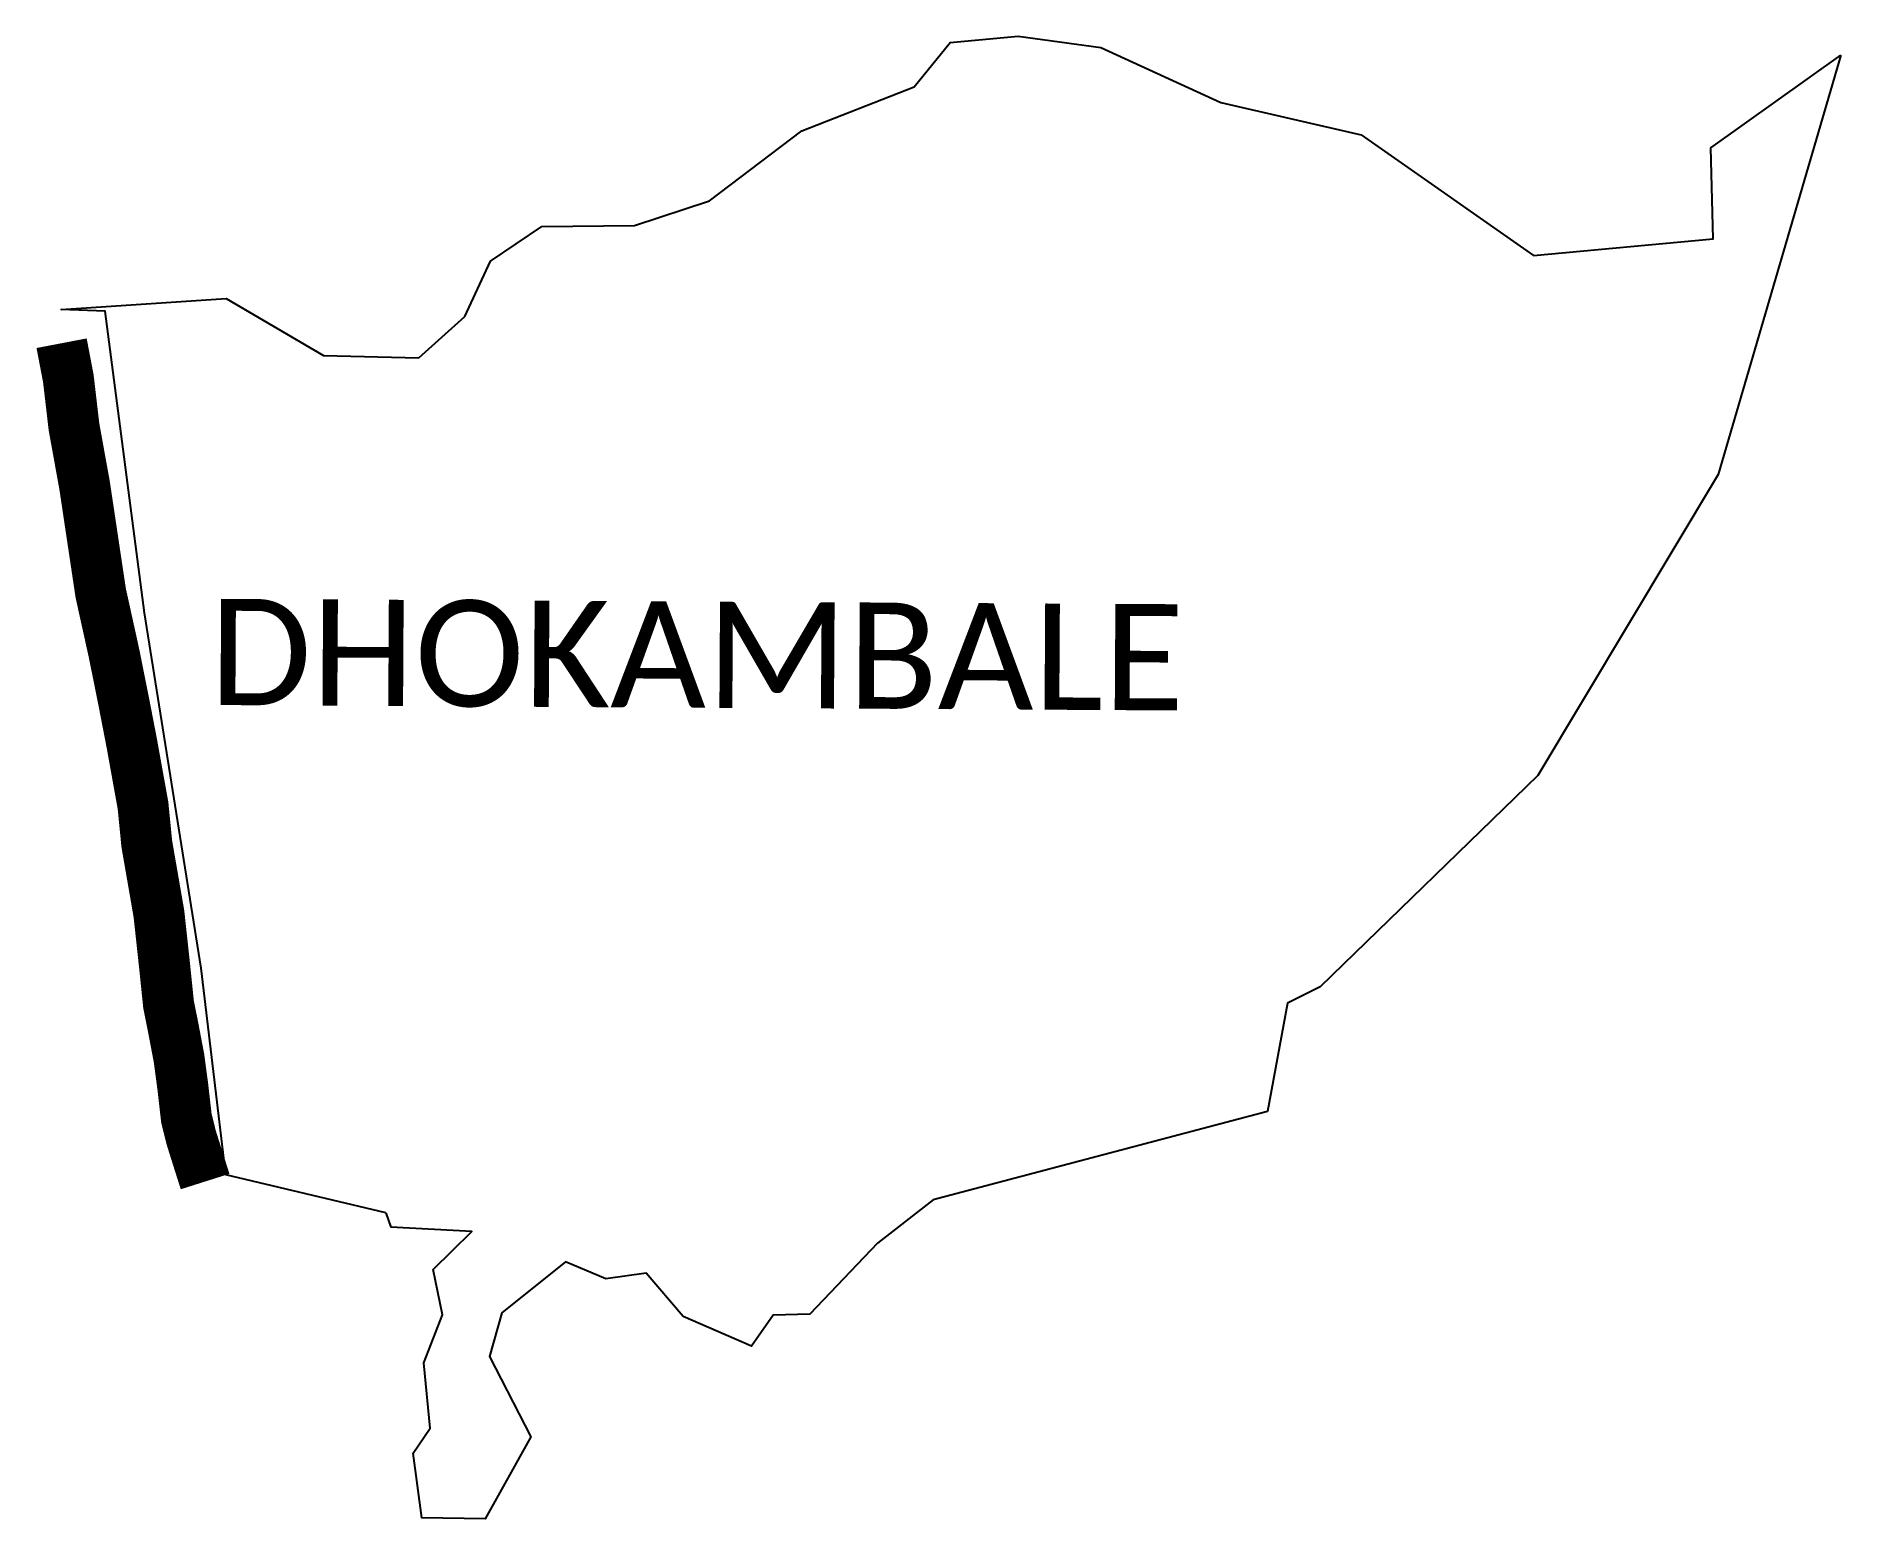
# Model space of a CAD drawing. Header units: metres. Extents: x 317438 to 319205, y 1889842 to 1891294.
import ezdxf

# ---------------------------------------------------------------- set-up
doc = ezdxf.new("R2010")
doc.units = ezdxf.units.M
for name, color, linetype in [('NATURALLY PROTECTED', 3, 'Continuous'), ('village', 3, 'Continuous'), ('VILLAGE NAME', 250, 'Continuous')]:
    doc.layers.add(name, color=color, linetype=linetype)
doc.styles.get("Standard").update_dxf_attribs({"font": 'calibri.ttf'})

msp = doc.modelspace()

# ---------------------------------------------------------------- linework, layer by layer
at = {"layer": 'NATURALLY PROTECTED', "color": 116, "true_color": 0x136734, "const_width": 50, "flags": 128}
msp.add_lwpolyline([(317603.5, 1890172.2), (317597.2, 1890192), (317589.8, 1890215.6), (317585.2, 1890234.1), (317581.6, 1890265.7), (317577.9, 1890293.3), (317571.6, 1890326.4), (317567.7, 1890345.8), (317563.8, 1890383.7), (317558.3, 1890434.4), (317546.4, 1890503), (317542.7, 1890540.6), (317531.6, 1890602.1), (317523.9, 1890641.9), (317514.2, 1890690.2), (317501.3, 1890748.6), (317485.5, 1890854.1), (317475.1, 1890911.6), (317469.6, 1890958.8), (317463, 1890993.3)], dxfattribs=at)
at = {"layer": 'village', "flags": 128}
msp.add_lwpolyline([(317780.5, 1890141.7), (317785.2, 1890127.4)], dxfattribs=at)
at = {"layer": 'village', "color": 3, "true_color": 0x00ff00}
for points in [[(317780.5, 1890141.7, 0), (317623.9, 1890178.7, 0), (317599.6, 1890381.2, 0), (317544.3, 1890729.2, 0), (317505.5, 1891024.8, 0), (317462.5, 1891026.3, 0), (317624.1, 1891037, 0), (317719.3, 1890981.4, 0), (317812.8, 1890979.1, 0), (317857.9, 1891019.6, 0), (317883, 1891073.7, 0), (317933.1, 1891107.5, 0), (318023.9, 1891108.6, 0), (318097.5, 1891132.7, 0), (318187.9, 1891201.3, 0), (318297.9, 1891244.3, 0), (318333, 1891287.8, 0), (318399.7, 1891294.1, 0), (318480.4, 1891282.8, 0), (318598.1, 1891229.2, 0), (318735.3, 1891197.4, 0), (318904.3, 1891079.1, 0), (319080.1, 1891095.7, 0), (319077.7, 1891184.8, 0), (319205.1, 1891275.4, 0)], [(319205.1, 1891275.4, 0), (319084.9, 1890864.7, 0), (318908.4, 1890570, 0), (318695.1, 1890362.9, 0), (318663.2, 1890346.9, 0), (318643.7, 1890240.9, 0), (318316.4, 1890154.4, 0), (318261.7, 1890111.9, 0), (318195.5, 1890042.2, 0), (318159.8, 1890041.4, 0), (318138.5, 1890010.9, 0), (318071.7, 1890040, 0), (318035.5, 1890082.4, 0), (317995.8, 1890077, 0), (317956.4, 1890093.4, 0), (317894, 1890043.5, 0), (317881.8, 1890000.7, 0), (317922.5, 1889922, 0), (317877.8, 1889841.7, 0), (317815.6, 1889842.8, 0), (317807.2, 1889906.2, 0), (317824, 1889930.6, 0), (317817.5, 1889994.6, 0), (317836.1, 1890041.6, 0), (317826.8, 1890086, 0), (317864.6, 1890123.3, 0), (317785.2, 1890127.4, 0)]]:
    msp.add_polyline3d(points, dxfattribs=at)

# ---------------------------------------------------------------- texts
at = {"layer": 'VILLAGE NAME', "insert": (317608.2, 1890743), "char_height": 104.04, "attachment_point": 1, "rotation": 359.6762}
msp.add_mtext_dynamic_manual_height_columns('DHOKAMBALE', width=1492.463, gutter_width=520.2, heights=[0], dxfattribs=at)

doc.saveas('drawing.dxf')
